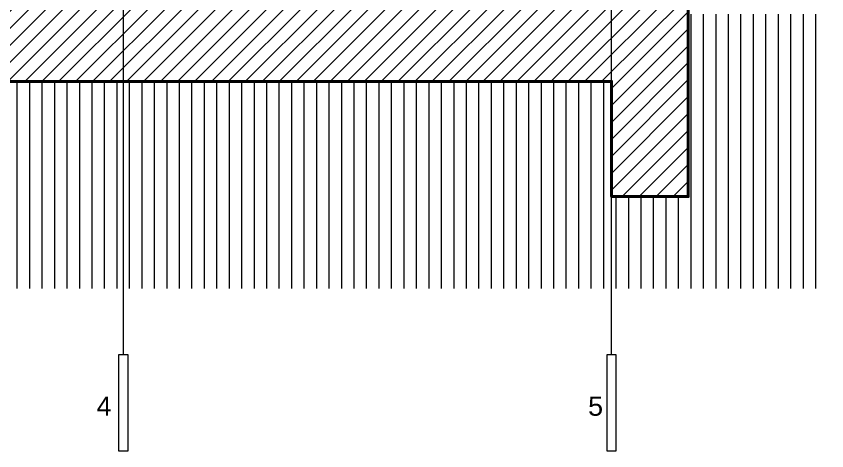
# Model space of a CAD drawing. Header units: centimetres. Extents: x -6442770 to 51259256, y -5656277 to 21133.
# Drawn here: x 5129 to 9352, y 4825 to 7090 of the extents above; entities that cross this region are included whole.
import ezdxf

# ---------------------------------------------------------------- set-up
doc = ezdxf.new("R2010")
doc.units = ezdxf.units.CM
doc.header["$MEASUREMENT"] = 0
for name, color, linetype, lineweight in [('Axis', 30, 'Continuous', 9), ('Hatch', 6, 'Continuous', 9), ('Text', 2, 'Continuous', 13), ('Thick', 1, 'Continuous', 40)]:
    doc.layers.add(name, color=color, linetype=linetype, lineweight=lineweight)
doc.styles.get("Standard").update_dxf_attribs({"font": 'arial.ttf'})

msp = doc.modelspace()

# ---------------------------------------------------------------- hatches: boundary and pattern name
at = {"layer": 'Hatch'}
h = msp.add_hatch(dxfattribs=at)
h.set_pattern_fill('ANSI31', color=256, scale=500)
h.set_pattern_definition([(45, (0, 11563.83), (-44.19417, 44.19417), [])])
h.paths.add_polyline_path([(8630.5, 8249.7), (8230.5, 8249.7), (8230.5, 7149.7), (7630.5, 7149.7), (3030.5, 7149.7), (3030.5, 8249.7), (2630.5, 8249.7), (2630.5, 6149.7), (3030.5, 6149.7), (3030.5, 6749.7), (8230.5, 6749.7), (8230.5, 6149.7), (8630.5, 6149.7)])
h.paths.add_polyline_path([(5687.7, 10149.7), (8230.5, 10149.7), (8230.5, 9449.7), (8630.5, 9449.7), (8630.5, 10599.7), (5191.1, 10599.7), (5191.1, 9899.7), (2630.5, 9899.7), (2630.5, 9449.7), (3030.5, 9449.7), (4030.8, 9449.7), (4030.8, 9430.5), (4030.8, 9299.7), (4170.5, 9299.7), (4170.5, 9430.5), (4170.5, 9449.7), (5687.7, 9449.7)])
h = msp.add_hatch(dxfattribs=at)
h.set_pattern_fill('ANSI31', color=256, scale=520, angle=45)
h.set_pattern_definition([(90, (0, 11563.83), (-65, 0), [])])
h.paths.add_polyline_path([(9352, 7099.7), (8630.5, 7099.7), (8630.5, 6149.7), (8230.5, 6149.7), (8230.5, 6749.7), (3030.5, 6749.7), (3030.5, 6149.7), (2630.5, 6149.7), (2630.5, 7099.7), (1852.6, 7099.7), (1852.6, 5670.9), (9352, 5670.9)])

# ---------------------------------------------------------------- linework, layer by layer
at = {"layer": 'Axis'}
for p, q in [((5687.7, 5325.3), (5687.7, 11000)), ((8230.5, 5325.3), (8230.5, 11000))]:
    msp.add_line(p, q, dxfattribs=at)
at = {"layer": 'Text'}
for points in [[(5662.7, 5325.3), (5662.7, 4825.3), (5712.7, 4825.3), (5712.7, 5325.3), (5662.7, 5325.3)], [(8205.5, 5325.3), (8205.5, 4825.3), (8255.5, 4825.3), (8255.5, 5325.3), (8205.5, 5325.3)]]:
    msp.add_lwpolyline(points, dxfattribs=at)
at = {"layer": 'Thick'}
msp.add_lwpolyline([(2630.5, 8249.7), (2630.5, 6149.7), (3030.5, 6149.7), (3030.5, 6749.7), (8230.5, 6749.7), (8230.5, 6149.7), (8630.5, 6149.7), (8630.5, 8249.7), (8230.5, 8249.7), (8230.5, 7149.7), (3030.5, 7149.7), (3030.5, 8249.7)], dxfattribs=at)

# ---------------------------------------------------------------- texts
at = {"layer": 'Text'}
for s, p in [('4', (5548, 5007.8)), ('5', (8108.8, 5007.8))]:
    msp.add_text(s, height=100, dxfattribs=at).set_placement(p)

doc.saveas('drawing.dxf')
